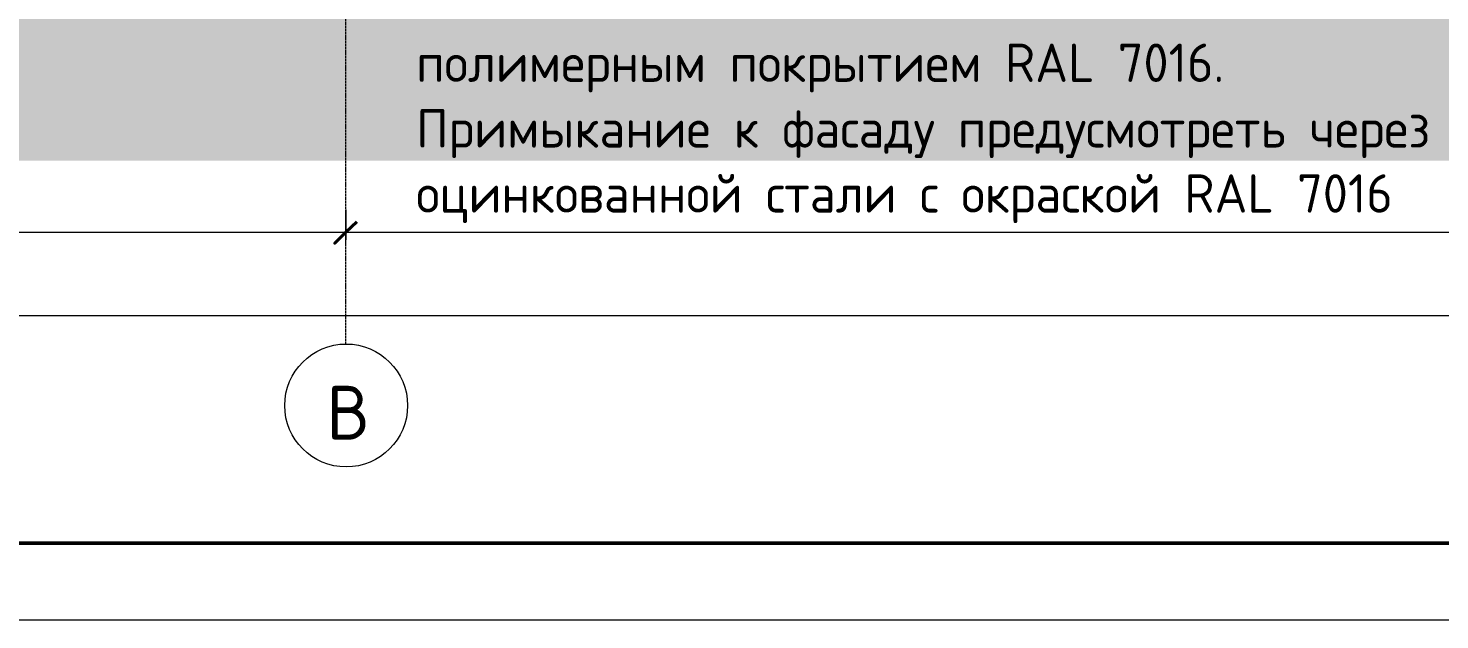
# Model space of a CAD drawing. Header units: millimetres. Extents: x -11345 to 411485, y -9810 to 73012.
# Drawn here: x 125128 to 134317, y -8641 to -4791 of the extents above; entities that cross this region are included whole.
import ezdxf

# ---------------------------------------------------------------- set-up
doc = ezdxf.new("R2010")
doc.units = ezdxf.units.MM
doc.linetypes.add('PDF_IMPORT', pattern=[1, 0.8, -0.2])
for name, color, linetype in [('PDF _Оси', 7, 'Continuous'), ('PDF _Основная надпись', 7, 'Continuous'), ('PDF _Размеры-100', 7, 'Continuous'), ('PDF _Текст', 7, 'Continuous'), ('PDF _Узлы', 7, 'Continuous')]:
    doc.layers.add(name, color=color, linetype=linetype)
doc.styles.add('PDF GOST Common', font='GOST_Common.ttf')

msp = doc.modelspace()

# ---------------------------------------------------------------- hatches: boundary and pattern name
at = {"layer": 'PDF _Узлы', "true_color": 0xffffff, "transparency": 33554687}
msp.add_hatch(color=7, dxfattribs=at).paths.add_polyline_path([(118574.12791, -2825.24888), (118574.12791, -2473.94258), (117490.58077, -2490.873), (115729.81665, -2554.36209), (114629.33908, -2609.38597), (113448.44199, -2609.38597), (113448.44199, -5652.62972), (166626.90439, -5652.62972), (166626.90439, -2808.31845), (164260.87761, -2808.31845), (162597.46343, -2952.22706), (158627.27896, -3007.25094), (149175.86965, -3146.92694), (145154.8939, -3256.97469), (143123.243, -3273.90512), (136609.26229, -3290.83554), (136033.62787, -3273.90512), (132253.91067, -3176.55518), (127725.02219, -3155.39215), (127725.02219, -3062.27482), (125909.2342, -2994.55312), (125909.2342, -2765.99239), (120694.66355, -2804.08585), (119264.0427, -2816.78367)])

# ---------------------------------------------------------------- linework, layer by layer
at = {"layer": 'PDF _Оси', "linetype": 'PDF_IMPORT', "lineweight": 9, "ltscale": 19.980646}
msp.add_lwpolyline([(127195.94644, -6846.22462), (127195.94644, -1343.83676)], dxfattribs=at)
at = {"layer": 'PDF _Оси', "lineweight": 20}
msp.add_circle((127198.06269, -7246.20595), 399.98122, dxfattribs=at)
at = {"layer": 'PDF _Основная надпись', "lineweight": 20}
msp.add_lwpolyline([(107230.7437, -8640.84959), (191311.46287, -8640.84959), (191311.46287, 50742.61328), (107230.7437, 50742.61328)], close=True, dxfattribs=at)
at = {"layer": 'PDF _Основная надпись', "lineweight": 50}
msp.add_lwpolyline([(190812.01536, -8141.40208), (190812.01536, 50243.16577), (109228.53376, 50243.16577), (109228.53376, -8141.40208)], close=True, dxfattribs=at)
at = {"layer": 'PDF _Размеры-100', "lineweight": 20}
msp.add_lwpolyline([(127195.94644, -6169.00766), (127195.94644, -6118.21638), (127195.94644, -5970.07517), (127195.94644, -6118.21638)], close=True, dxfattribs=at)
at = {"layer": 'PDF _Размеры-100', "lineweight": 40}
msp.add_lwpolyline([(127267.90074, -6050.49469), (127195.94644, -6118.21638), (127123.99213, -6190.17069), (127195.94644, -6118.21638)], close=True, dxfattribs=at)
at = {"layer": 'PDF _Размеры-100', "lineweight": 20}
for points in [[(116597.50089, -6118.21638), (118895.80597, -6118.21638), (127195.94644, -6118.21638), (162093.78331, -6118.21638)], [(116597.50089, -6659.98996), (162093.78331, -6659.98996)]]:
    msp.add_lwpolyline(points, dxfattribs=at)

# ---------------------------------------------------------------- texts
at = {"layer": 'PDF _Текст', "attachment_point": 4, "style": 'PDF GOST Common'}
for s, insert, char_height in [('полимерным покрытием RAL 7016.', (127653.89891, -5049.57647), 250.0006587), ('Примыкание к фасаду предусмотреть через отлив из', (127653.89891, -5477.0869), 250.0006587), ('оцинкованной стали с окраской RAL 7016', (127653.89891, -5900.36473), 250.0006587), ('В', (127069.77559, -7293.04579), 349.99923)]:
    msp.add_mtext(s, dxfattribs=dict(at, insert=insert, char_height=char_height))

doc.saveas('drawing.dxf')
